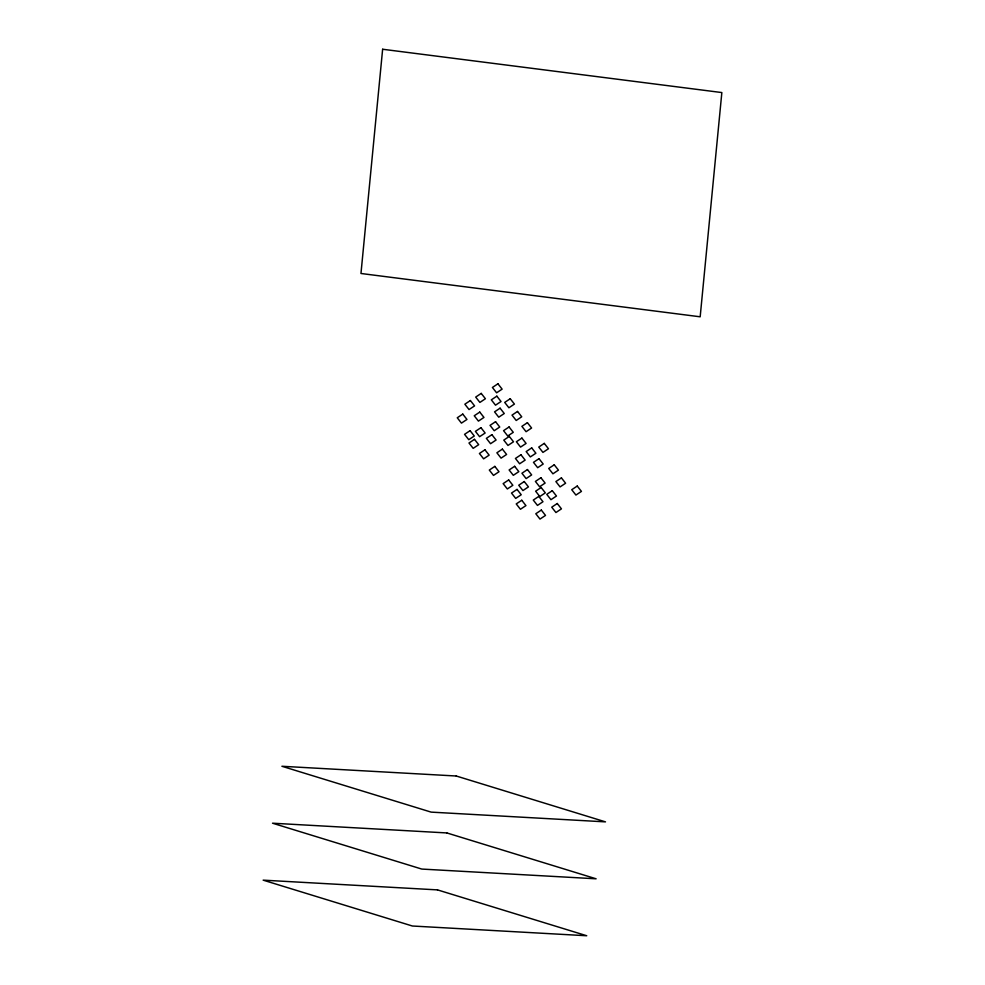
<?xml version="1.0" encoding="UTF-8"?>
<svg xmlns="http://www.w3.org/2000/svg" width="985" height="985" viewBox="0 0 985 985"><rect width="100%" height="100%" fill="white"/><g stroke="black" fill="none" stroke-linecap="round" stroke-linejoin="round"><path stroke-width="1.48" d="M382.636 49.25L360.966 273.485L700.175 316.801L721.845 92.565L382.636 49.25M470.387 400.526L464.858 404.207L469.045 409.551L474.573 405.882L470.387 400.526M481.222 393.397L475.706 397.078L479.892 402.422L485.408 398.74L481.222 393.397M497.93 383.793L492.414 387.462L496.6 392.806L502.116 389.137L497.93 383.793M462.778 414.106L457.262 417.775L461.448 423.119L466.964 419.45L462.778 414.106M496.846 396.167L491.33 399.836L495.517 405.18L501.033 401.511L496.846 396.167M479.769 412.087L474.241 415.769L478.439 421.112L483.955 417.431L479.769 412.087M510.23 398.74L504.714 402.422L508.9 407.765L514.416 404.084L510.23 398.74M500.072 408.172L494.556 411.853L498.742 417.197L504.258 413.515L500.072 408.172M470.091 430.667L464.563 434.348L468.762 439.692L474.277 436.01L470.091 430.667M480.951 427.675L475.423 431.344L479.609 436.687L485.137 433.018L480.951 427.675M495.553 421.691L490.037 425.372L494.224 430.716L499.74 427.034L495.553 421.691M474.499 439.335L468.983 443.004L473.169 448.347L478.685 444.678L474.499 439.335M517.531 411.447L512.015 415.128L516.202 420.472L521.718 416.79L517.531 411.447M491.897 434.68L486.381 438.362L490.567 443.706L496.083 440.024L491.897 434.68M509.085 426.973L503.557 430.654L507.743 435.998L513.271 432.316L509.085 426.973M484.94 449.8L479.424 453.482L483.61 458.825L489.139 455.144L484.94 449.8M527.406 422.676L521.89 426.345L526.076 431.701L531.592 428.019L527.406 422.676M509.307 436.429L503.791 440.11L507.977 445.454L513.493 441.785L509.307 436.429M502.399 449.111L496.883 452.792L501.069 458.136L506.585 454.467L502.399 449.111M521.902 438.079L516.386 441.748L520.572 447.091L526.088 443.422L521.902 438.079M494.827 466.385L489.311 470.067L493.497 475.41L499.013 471.729L494.827 466.385M520.954 454.774L515.438 458.444L519.624 463.787L525.14 460.118L520.954 454.774M531.691 447.892L526.175 451.573L530.361 456.917L535.889 453.235L531.691 447.892M544.274 443.385L538.758 447.067L542.944 452.41L548.46 448.741L544.274 443.385M514.638 466.299L509.122 469.968L513.308 475.312L518.824 471.643L514.638 466.299M539.004 458.678L533.476 462.347L537.675 467.703L543.191 464.021L539.004 458.678M508.666 479.941L503.15 483.623L507.337 488.966L512.853 485.285L508.666 479.941M527.455 469.562L521.939 473.243L526.125 478.587L531.641 474.905L527.455 469.562M524.254 481.542L518.738 485.223L522.924 490.567L528.44 486.885L524.254 481.542M517.039 489.397L511.51 493.066L515.697 498.41L521.225 494.741L517.039 489.397M554.247 464.785L548.731 468.466L552.917 473.81L558.433 470.128L554.247 464.785M540.925 477.737L535.409 481.419L539.595 486.762L545.111 483.081L540.925 477.737M521.755 500.257L516.238 503.926L520.425 509.27L525.941 505.6L521.755 500.257M541.147 487.513L535.631 491.195L539.817 496.538L545.333 492.869L541.147 487.513M561.413 477.885L555.885 481.566L560.071 486.91L565.599 483.229L561.413 477.885M538.795 496.391L533.279 500.072L537.465 505.416L542.981 501.734L538.795 496.391M552.277 490.678L546.761 494.347L550.947 499.69L556.463 496.021L552.277 490.678M541.319 510.07L535.803 513.739L539.989 519.083L545.505 515.414L541.319 510.07M577.247 486.048L571.731 489.717L575.917 495.061L581.446 491.392L577.247 486.048M557.264 503.507L551.735 507.189L555.934 512.532L561.45 508.851L557.264 503.507M456.252 776.008L281.907 766.268L431.147 812.12L605.492 821.872L456.252 776.008M446.87 832.941L272.525 823.201L421.777 869.066L596.122 878.805L446.87 832.941M437.5 889.886L263.155 880.147L412.395 926.011L586.74 935.75L437.5 889.886"/></g></svg>
